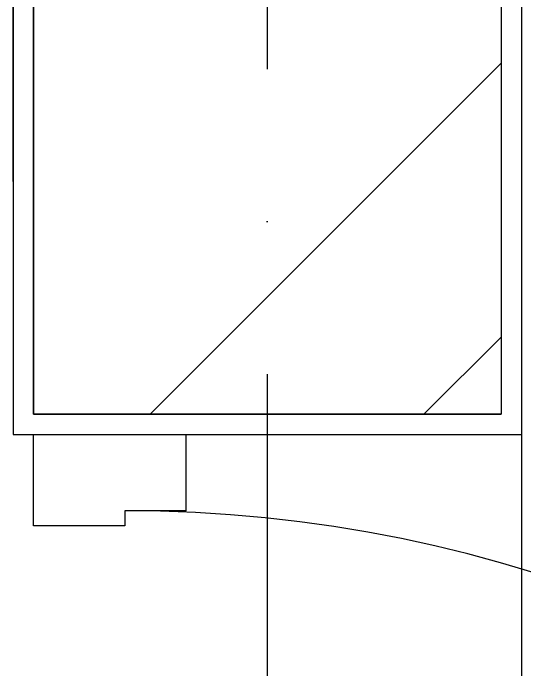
# Model space of a CAD drawing. Extents: x -437689 to -407696, y -55787 to -37037.
# Drawn here: x -435276.8 to -435150.9, y -49643.2 to -49481.7 of the extents above; entities that cross this region are included whole.
import ezdxf

# ---------------------------------------------------------------- set-up
doc = ezdxf.new("R2010")
doc.units = 0
doc.header["$LTSCALE"] = 150
doc.header["$MEASUREMENT"] = 0
doc.linetypes.add('DASHDOT', pattern=[1, 0.5, -0.25, 0, -0.25])
for name, color, linetype in [('COL', 2, 'CONTINUOUS'), ('DOOR', 31, 'CONTINUOUS'), ('GRID', 252, 'DASHDOT'), ('WALL', 7, 'CONTINUOUS')]:
    doc.layers.add(name, color=color, linetype=linetype)

msp = doc.modelspace()

# ---------------------------------------------------------------- linework, layer by layer
at = {"layer": 'COL', "const_width": 115}
msp.add_lwpolyline([(-435214.26, -49472.61), (-435214.26, -49247.61)], dxfattribs=at)
at = {"layer": 'DOOR', "color": 8}
for p, q in [((-435271.76, -49585.33), (-435234.26, -49585.33)), ((-435271.76, -49607.83), (-435271.76, -49585.33)), ((-435234.26, -49585.33), (-435234.26, -49604.08)), ((-435249.26, -49604.08), (-435249.26, -49607.83)), ((-435234.26, -49604.08), (-435249.26, -49604.08)), ((-435249.26, -49607.83), (-435271.76, -49607.83))]:
    msp.add_line(p, q, dxfattribs=at)
msp.add_arc((-435249.26, -49941.58), 337.5, 0, 90, dxfattribs=at)
at = {"layer": 'GRID'}
msp.add_line((-435214.26, -46868.7), (-435214.26, -52414.38), dxfattribs=at)
at = {"layer": 'WALL'}
for p, q in [((-435276.76, -49523.05), (-435276.76, -49080.11)), ((-435271.76, -49518.05), (-435271.76, -49080.11))]:
    msp.add_line(p, q, dxfattribs=at)
at = {"layer": 'WALL', "linetype": 'CONTINUOUS'}
for p, q in [((-435276.76, -49472.61), (-435276.76, -49585.33)), ((-435271.76, -49472.61), (-435271.76, -49580.33)), ((-435156.76, -49472.61), (-435156.76, -49580.33))]:
    msp.add_line(p, q, dxfattribs=at)
at = {"layer": 'WALL', "linetype": 'DASHDOT', "ltscale": 900}
for p, q in [((-435271.76, -49580.33), (-435271.76, -49472.61)), ((-435156.76, -49472.61), (-435156.76, -49580.33)), ((-435156.76, -49580.33), (-435271.76, -49580.33)), ((-435151.76, -49585.33), (-435151.76, -49960.33))]:
    msp.add_line(p, q, dxfattribs=at)
at = {"layer": 'WALL', "color": 9, "linetype": 'CONTINUOUS'}
msp.add_line((-435151.76, -49477.61), (-435151.76, -49585.33), dxfattribs=at)
at = {"layer": 'WALL', "color": 9, "linetype": 'DASHDOT', "ltscale": 900}
for p, q in [((-435243.09, -49580.33), (-435156.76, -49494)), ((-435175.74, -49580.33), (-435156.76, -49561.36))]:
    msp.add_line(p, q, dxfattribs=at)
at = {"layer": 'WALL', "linetype": 'CONTINUOUS', "ltscale": 900}
for p, q in [((-435271.76, -49580.33), (-435156.76, -49580.33)), ((-435276.76, -49585.33), (-435151.76, -49585.33))]:
    msp.add_line(p, q, dxfattribs=at)

doc.saveas('drawing.dxf')
